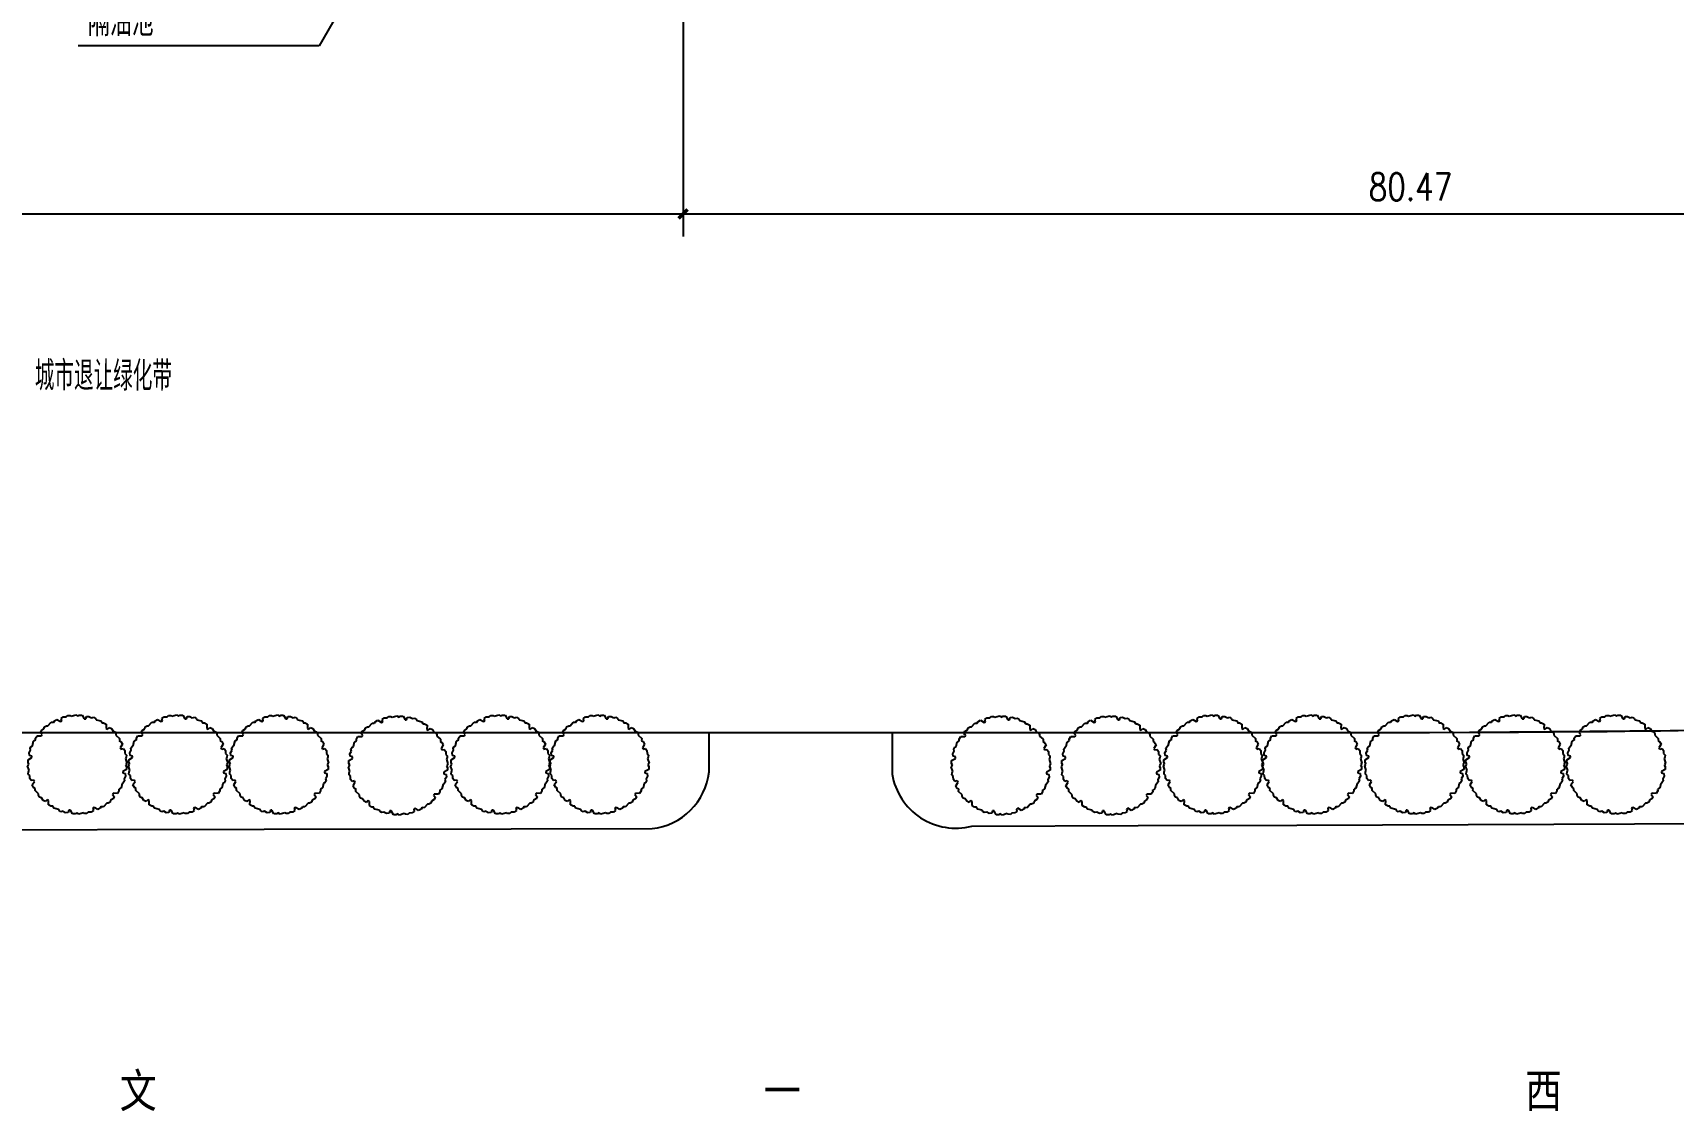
# Model space of a CAD drawing. Header units: metres. Extents: x 71066629 to 71645179, y 84793221 to 85208804.
# Drawn here: x 71204568 to 71295348, y 84807046 to 84866728 of the extents above; entities that cross this region are included whole.
import ezdxf

# ---------------------------------------------------------------- set-up
doc = ezdxf.new("R2010")
doc.units = ezdxf.units.M
doc.header["$LTSCALE"] = 1000
doc.linetypes.add('DASH', pattern=[0.35, 0.25, -0.1])
for name, color, linetype in [('A_N_DIM_LEAD', 3, 'Continuous'), ('A_N_PUB_TEXT', 7, 'Continuous'), ('A_SITEP_PLANT', 85, 'Continuous'), ('A_SITEP_TEX_1', 7, 'Continuous'), ('G-ANNO-DIMS', 3, 'Continuous'), ('G-SDWK', 157, 'Continuous'), ('G_DRIV_ROAD', 145, 'Continuous'), ('G_N_GUIDES', 3, 'DASH'), ('G_N_PUB_TEXT', 7, 'Continuous')]:
    doc.layers.add(name, color=color, linetype=linetype)
doc.layers.add('G-ROAD-市政', color=1, linetype='Continuous', lineweight=13)
doc.styles.add('_TCH_DIM', font='SIMPLEX', dxfattribs={"bigfont": 'GBCBIG'})
doc.styles.add('dim_font', font='SIMPLEX.shx', dxfattribs={"width": 0.8})
doc.styles.add('GAD A', font='$ gad e.shx', dxfattribs={"width": 0.7, "bigfont": '$ gad c.shx'})
doc.styles.add('黑体', font='simhei.ttf', dxfattribs={"width": 0.8})
doc.dimstyles.new('DIMN500', dxfattribs={"dimscale": 5, "dimtxt": 300, "dimasz": 100, "dimexe": 250, "dimexo": 300, "dimgap": 150, "dimtad": 1, "dimdec": 0, "dimzin": 0, "dimdsep": 46, "dimtxsty": 'dim_font', "dimblk": 'ARCHTICK', "dimcen": 0.09, "dimclrt": 7, "dimazin": 2, "dimtfac": 1, "dimtdec": 0, "dimtix": 1, "dimtmove": 2, "dimatfit": 3, "dimldrblk": 'ARCHTICK', "dimtolj": 1, "dimtzin": 0, "dimarcsym": 0})

# ---------------------------------------------------------------- blocks, each defined once
blk = doc.blocks.new('BRANCHD', base_point=(0.5, 0.5))
for p, q in [((0.951, 0.743), (0.931, 0.754)), ((0.962, 0.694), (0.951, 0.743)), ((0.974, 0.687), (0.962, 0.694)), ((0.987, 0.668), (0.974, 0.687)), ((0.97, 0.587), (0.994, 0.594)), ((0.97, 0.571), (0.97, 0.587)), ((1.008, 0.55), (0.97, 0.571)), ((0.982, 0.647), (0.987, 0.668)), ((0.997, 0.62), (0.982, 0.647)), ((0.994, 0.594), (0.997, 0.62)), ((0.998, 0.504), (1.008, 0.52)), ((1.008, 0.52), (1.008, 0.55))]:
    blk.add_line(p, q)
blk = doc.blocks.new('A$C203C35CE')
at = {"layer": 'A_SITEP_PLANT', "extrusion": (0, 0, -1), "yscale": 2981.739130434784, "zscale": -2981.739130434782}
for xscale, rotation in [(2981.739130434763, 60.00000000017639), (2981.739130434784, 90), (2981.739130434794, 30.00000000017586), (2981.739130434769, 120.0000000001762), (2981.739130434778, 150.0000000001759), (2981.739130434778, 330.0000000001759), (2981.739130434755, 180.0000000001761), (2981.739130434769, 300.0000000001762), (2981.739130434794, 210.0000000001759), (2981.739130434784, 270), (2981.739130434763, 240.0000000001764)]:
    blk.add_blockref('BRANCHD', (-1526, 1526), dxfattribs=dict(at, xscale=xscale, rotation=rotation))
at = {"layer": 'A_SITEP_PLANT', "extrusion": (0, 0, -1), "xscale": 2981.739130434755, "yscale": 2981.739130434784, "zscale": -2981.739130434782}
blk.add_blockref('BRANCHD', (-1526, 1526), dxfattribs=at)
blk = doc.blocks.new('A$C237376EB')
at = {"layer": 'G-ROAD-市政', "linetype": 'Continuous'}
blk.add_line((575.742, 415.849), (704.561, 415.849), dxfattribs=at)
blk.add_arc((704.561, 1385.849), 970, 270, 271.856913, dxfattribs=at)
blk = doc.blocks.new('_ARCHTICK')
at = {"color": 0, "linetype": 'ByBlock', "const_width": 0.4}
blk.add_lwpolyline([(-0.5, -0.5), (0.5, 0.5)], dxfattribs=at)
blk = doc.blocks.new('*D100')
at = {"layer": 'Defpoints', "color": 0, "transparency": 16777216}
for p in [(71156274, 84884852), (71240553, 84884852), (71240553, 84856704)]:
    blk.add_point(p, dxfattribs=at)
at = {"layer": 'G-ANNO-DIMS', "color": 0, "lineweight": -2, "transparency": 16777216}
for p, q in [((71156274, 84883352), (71156274, 84855454)), ((71240553, 84883352), (71240553, 84855454)), ((71156274, 84856704), (71240553, 84856704))]:
    blk.add_line(p, q, dxfattribs=at)
at = {"layer": 'G-ANNO-DIMS', "color": 0, "lineweight": -2, "transparency": 16777216, "xscale": 500, "yscale": 500, "zscale": 500, "rotation": 180}
blk.add_blockref('_ARCHTICK', (71156274, 84856704), dxfattribs=at)
at = {"layer": 'G-ANNO-DIMS', "color": 0, "lineweight": -2, "transparency": 16777216, "xscale": 500, "yscale": 500, "zscale": 500}
blk.add_blockref('_ARCHTICK', (71240553, 84856704), dxfattribs=at)
at = {"layer": 'G-ANNO-DIMS', "color": 7, "transparency": 16777216, "insert": (71198413, 84858204), "char_height": 1500, "attachment_point": 5, "style": 'dim_font'}
blk.add_mtext('\\A1;84.26', dxfattribs=at)
blk = doc.blocks.new('*D101')
at = {"layer": 'Defpoints', "color": 0, "transparency": 16777216}
for p in [(71240553, 84884852), (71321069, 84884852), (71321069, 84856704)]:
    blk.add_point(p, dxfattribs=at)
at = {"layer": 'G-ANNO-DIMS', "color": 0, "lineweight": -2, "transparency": 16777216}
for p, q in [((71240553, 84883352), (71240553, 84855454)), ((71321069, 84883352), (71321069, 84855454)), ((71240553, 84856704), (71321069, 84856704))]:
    blk.add_line(p, q, dxfattribs=at)
at = {"layer": 'G-ANNO-DIMS', "color": 0, "lineweight": -2, "transparency": 16777216, "xscale": 500, "yscale": 500, "zscale": 500, "rotation": 180}
blk.add_blockref('_ARCHTICK', (71240553, 84856704), dxfattribs=at)
at = {"layer": 'G-ANNO-DIMS', "color": 0, "lineweight": -2, "transparency": 16777216, "xscale": 500, "yscale": 500, "zscale": 500}
blk.add_blockref('_ARCHTICK', (71321069, 84856704), dxfattribs=at)
at = {"layer": 'G-ANNO-DIMS', "color": 7, "transparency": 16777216, "insert": (71280811, 84858204), "char_height": 1500, "attachment_point": 5, "style": 'dim_font'}
blk.add_mtext('\\A1;80.47', dxfattribs=at)

msp = doc.modelspace()

# ---------------------------------------------------------------- linework, layer by layer
at = {"layer": 'A_N_DIM_LEAD'}
for p, q in [((71225423.114, 84874674.874), (71220415, 84866015.172)), ((71220415, 84866015.172), (71207079.489, 84866015.172))]:
    msp.add_line(p, q, dxfattribs=at)
at = {"layer": 'G-SDWK'}
for points in [[(71149112.34, 84822530.013), (71173575.513, 84822573.634), (71198880.99, 84822618.757), (71217377.782, 84822651.739), (71231038.306, 84822676.098), (71238835, 84822690, 0.353295134), (71241991, 84825827), (71241991, 84827999.946)], [(71252125.285, 84828000), (71252124, 84825690, 0.438747878), (71256532, 84822821), (71265731.797, 84822852.021), (71274524.313, 84822881.669), (71288743.409, 84822929.615), (71297675.245, 84822959.732), (71301615, 84822973, 0.495505664), (71304018, 84826417.5, -3.529726303)]]:
    msp.add_lwpolyline(points, format="xyb", dxfattribs=at)
at = {"layer": 'G_DRIV_ROAD'}
for p, q in [((71153050.842, 84828000), (71281869.995, 84828000)), ((71281869.995, 84828000), (71297509.583, 84828126.221))]:
    msp.add_line(p, q, dxfattribs=at)

# ---------------------------------------------------------------- block references
at = {"layer": 'A_SITEP_PLANT', "xscale": 1.8, "yscale": 1.8, "zscale": 1.8}
for p in [(71204282.544, 84823484.317), (71209858.292, 84823484.317), (71215434.04, 84823484.317), (71222041.932, 84823435.79), (71227691.85, 84823484.317), (71233177.48, 84823484.317), (71255397.24, 84823435.79), (71261489.87, 84823435.79), (71267139.788, 84823484.317), (71272625.418, 84823484.317), (71278283.913, 84823484.317), (71283859.661, 84823484.317), (71289435.41, 84823484.317)]:
    msp.add_blockref('A$C203C35CE', p, dxfattribs=at)
at = {"layer": 'G_N_GUIDES', "xscale": 1000, "yscale": 1000, "zscale": 1000}
msp.add_blockref('A$C237376EB', (70577308.677, 84412150.795), dxfattribs=at)

# ---------------------------------------------------------------- texts
at = {"layer": 'A_N_PUB_TEXT', "style": '_TCH_DIM'}
msp.add_text('隔油池', height=1687.9433, dxfattribs=at).set_placement((71207604.489, 84866540.172))
at = {"layer": 'A_SITEP_TEX_1', "color": 60, "style": '黑体', "width": 0.8}
for s, p in [('文', (71209374.05, 84807245.35)), ('西', (71287146.202, 84807245.35)), ('一', (71245019.619, 84807245.35))]:
    msp.add_text(s, height=1877.637, dxfattribs=at).set_placement(p)
at = {"layer": 'G_N_PUB_TEXT', "style": 'GAD A', "width": 0.7}
msp.add_text('城市退让绿化带', height=1631.0044, rotation=359.79549586, dxfattribs=at).set_placement((71204675.165, 84846939.003))

# ---------------------------------------------------------------- dimensions: what is measured, and where the dimension line sits
at = {"layer": 'G-ANNO-DIMS'}
for p1, p2, text, picture, middle in [((71156274.17, 84884851.581), (71240552.704, 84884851.581), '84.26', '*D100', (71198413.437, 84858204.447)), ((71240552.704, 84884851.581), (71321068.776, 84884851.581), '80.47', '*D101', (71280810.74, 84858204.447))]:
    dim = msp.add_aligned_dim(p1=p1, p2=p2, distance=-28147.134, text=text, dimstyle='DIMN500', dxfattribs=at)
    dim.commit()
    dim.dimension.update_dxf_attribs({"geometry": picture, "text_midpoint": middle})

doc.saveas('drawing.dxf')
